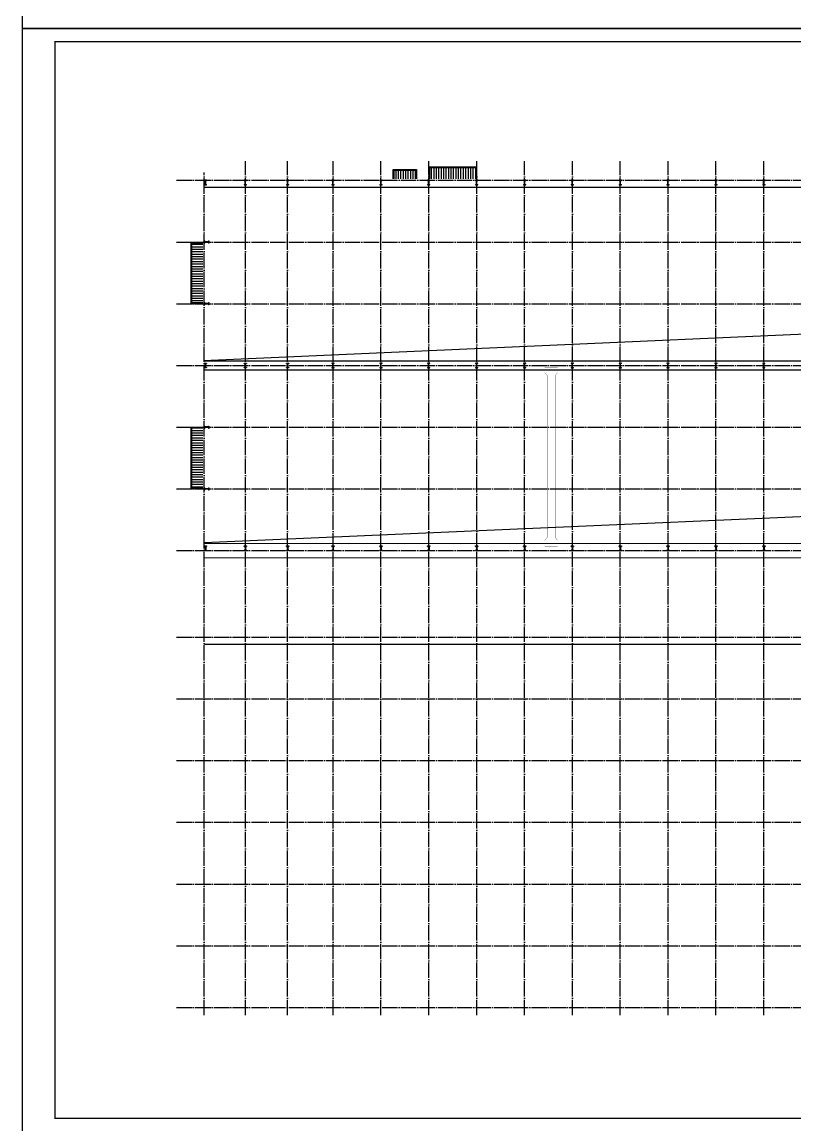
# Model space of a CAD drawing. Extents: x 4150464 to 4450492, y 75142 to 874437.
# Drawn here: x 4248288 to 4348402, y 484326 to 627296 of the extents above; entities that cross this region are included whole.
import ezdxf

# ---------------------------------------------------------------- set-up
doc = ezdxf.new("R2010")
doc.units = 0
doc.header["$LTSCALE"] = 1000
doc.header["$MEASUREMENT"] = 0
doc.linetypes.add('DOTE', pattern=[2.42, 2, -0.2, 0.02, -0.2])
for name, color, linetype in [('3T_BAR', 7, 'Continuous'), ('COLUMN', 7, 'Continuous'), ('DOTE', 8, 'DOTE'), ('PUB_TITLE', 4, 'Continuous'), ('线', 144, 'Continuous'), ('钢柱', 7, 'Continuous'), ('雨棚', 7, 'Continuous')]:
    doc.layers.add(name, color=color, linetype=linetype)
pattern_1 = [(180, (0, 0), (-3e-14, -317.5), [])]

# ---------------------------------------------------------------- blocks, each defined once
blk = doc.blocks.new('A$C23043752')
at = {"layer": 'COLUMN'}
blk.add_hatch(color=256, dxfattribs=at).paths.add_polyline_path([(0, 600), (0, 550), (125, 550), (125, 50), (0, 50), (0, 0), (300, 0), (300, 50), (175, 50), (175, 550), (300, 550), (300, 600)])
for p, q in [((0, 600), (0, 550)), ((300, 600), (0, 600)), ((125, 550), (0, 550)), ((0, 50), (125, 50)), ((0, 50), (0, 0)), ((0, 0), (300, 0)), ((125, 550), (125, 50)), ((175, 550), (175, 50)), ((300, 550), (175, 550)), ((175, 50), (300, 50)), ((300, 550), (300, 600)), ((300, 0), (300, 50))]:
    blk.add_line(p, q, dxfattribs=at)
blk = doc.blocks.new('A$C2E6C69CD')
at = {"layer": 'COLUMN', "xscale": -1, "rotation": 359.9999999999998}
blk.add_blockref('A$C23043752', (300, 0), dxfattribs=at)
blk.add_blockref('A$C23043752', (300, 0), dxfattribs=at)
blk = doc.blocks.new('A$C6F9B7E11')
blk.add_blockref('A$C2E6C69CD', (0, 0))
blk = doc.blocks.new('10')
at = {"layer": 'PUB_TITLE'}
blk.add_lwpolyline([(3429295, -238179), (3631425, -238179), (3631425, -95209), (3429295, -95209)], close=True, dxfattribs=at)

msp = doc.modelspace()

# ---------------------------------------------------------------- hatches: boundary and pattern name
h = msp.add_hatch()
h.set_pattern_fill('ANSI31', color=256, scale=200, angle=45, style=0)
h.set_pattern_definition([(90, (0, 0), (-317.5, 3e-14), [])])
h.paths.add_polyline_path([(4299276, 606979), (4299276, 608079), (4296476, 608079), (4296476, 606979)])
h = msp.add_hatch()
h.set_pattern_fill('ANSI31', color=256, scale=200, angle=45, style=0)
h.set_pattern_definition([(90, (2516983.74, 358915.92), (-317.5, 3e-14), [])])
h.paths.add_polyline_path([(4301076, 608379), (4301076, 606979), (4302576, 606979), (4305576, 606979), (4307076, 606979), (4307076, 608379)])
h = msp.add_hatch()
h.set_pattern_fill('ANSI31', color=256, scale=200, angle=135, style=0)
h.set_pattern_definition(pattern_1)
h.paths.add_polyline_path([(4270296, 590879), (4271696, 590879), (4271696, 593279), (4271696, 596279), (4271696, 598679), (4270296, 598679)])
h = msp.add_hatch()
h.set_pattern_fill('ANSI31', color=256, scale=200, angle=135, style=0)
h.set_pattern_definition(pattern_1)
h.paths.add_polyline_path([(4270296, 566879), (4271696, 566879), (4271696, 569279), (4271696, 572279), (4271696, 574679), (4270296, 574679)])

# ---------------------------------------------------------------- linework, layer by layer
at = {"color": 0}
for p, q in [((4296376, 606979), (4296376, 608179)), ((4296376, 607979), (4296376, 606979)), ((4299376, 607979), (4299376, 606979))]:
    msp.add_line(p, q, dxfattribs=at)
for points in [[(4296376, 606979), (4296376, 608179), (4299376, 608179), (4299376, 606979)], [(4296476, 606979), (4296476, 608079), (4299276, 608079), (4299276, 606979)]]:
    msp.add_lwpolyline(points, dxfattribs=at)
at = {"layer": '3T_BAR', "const_width": 28.8}
msp.add_lwpolyline([(4317111, 559308), (4317668, 559308), (4317668, 560076), (4317350, 560488), (4317350, 581502), (4317668, 581849), (4317668, 582556), (4315982, 582556), (4315982, 581849), (4316300, 581502), (4316300, 560488), (4315982, 560076), (4315982, 559308), (4317131, 559308)], dxfattribs=at)
at = {"layer": 'DOTE'}
for p, q in [((4277226, 498559), (4277226, 609279)), ((4282676, 498559), (4282676, 609279)), ((4288576, 498559), (4288576, 609279)), ((4294776, 498559), (4294776, 609279)), ((4300976, 498559), (4300976, 609279)), ((4307176, 498559), (4307176, 609279)), ((4313376, 498559), (4313376, 609279)), ((4319576, 498559), (4319576, 609279)), ((4325776, 498559), (4325776, 609279)), ((4331976, 498559), (4331976, 609279)), ((4338176, 498559), (4338176, 609279)), ((4344376, 498559), (4344376, 609279)), ((4271896, 498559), (4271896, 607779)), ((4268306, 606779), (4410905, 606779)), ((4268306, 598779), (4410635, 598779)), ((4268306, 590779), (4410635, 590779)), ((4268306, 582779), (4410635, 582779)), ((4268306, 574779), (4410635, 574779)), ((4268306, 566779), (4410635, 566779)), ((4268306, 558779), (4410635, 558779))]:
    msp.add_line(p, q, dxfattribs=at)
at = {"layer": 'DOTE', "linetype": 'DOTE'}
for p, q in [((4268306, 547559), (4410155, 547559)), ((4268306, 539559), (4410155, 539559)), ((4268306, 531559), (4410155, 531559)), ((4268306, 523559), (4410155, 523559)), ((4268306, 515559), (4410155, 515559)), ((4268306, 507559), (4410155, 507559)), ((4268306, 499559), (4410155, 499559))]:
    msp.add_line(p, q, dxfattribs=at)
at = {"layer": 'PUB_TITLE'}
msp.add_lwpolyline([(4248288, 483482), (4450418, 483482), (4450418, 626452), (4248288, 626452)], close=True, dxfattribs=at)
msp.add_lwpolyline([(4248288, 483482), (4450418, 483482), (4450418, 626452), (4248288, 626452)], close=True, dxfattribs=at)
at = {"layer": 'PUB_TITLE', "const_width": 170}
msp.add_lwpolyline([(4252538, 485182), (4448718, 485182), (4448718, 624752), (4252538, 624752)], close=True, dxfattribs=at)
msp.add_lwpolyline([(4252538, 485182), (4448718, 485182), (4448718, 624752), (4252538, 624752)], close=True, dxfattribs=at)
at = {"layer": '线', "color": 30, "linetype": 'DOTE', "const_width": 150}
for points in [[(4406946, 605872), (4271796, 605872)], [(4406946, 583365), (4271796, 583365)], [(4406946, 582194), (4271796, 582194)], [(4406946, 559706), (4271796, 559706)], [(4406946, 557853), (4271796, 557853)], [(4406946, 546633), (4271896, 546633)]]:
    msp.add_lwpolyline(points, dxfattribs=at)
at = {"layer": '线', "color": 251}
for points in [[(4406946, 605872), (4394644, 588804), (4271796, 583384)], [(4406946, 582194), (4394644, 565126), (4271896, 559793)]]:
    msp.add_lwpolyline(points, dxfattribs=at)
at = {"layer": '雨棚'}
for points in [[(4307176, 606979), (4307176, 608479), (4300976, 608479), (4300976, 606979)], [(4307076, 606979), (4307076, 608379), (4301076, 608379), (4301076, 606979)], [(4271696, 590779), (4270196, 590779), (4270196, 598779), (4271696, 598779)], [(4271696, 590879), (4270296, 590879), (4270296, 598679), (4271696, 598679)], [(4271696, 566779), (4270196, 566779), (4270196, 574779), (4271696, 574779)], [(4271696, 566879), (4270296, 566879), (4270296, 574679), (4271696, 574679)]]:
    msp.add_lwpolyline(points, dxfattribs=at)

# ---------------------------------------------------------------- block references
at = {"color": 0}
msp.add_blockref('10', (818992, 864631), dxfattribs=at)
msp.add_blockref('10', (818992, 864631), dxfattribs=at)
at = {"layer": '钢柱', "ltscale": 1000, "xscale": -1, "rotation": 180}
for p in [(4271896, 606779), (4277076, 606779), (4282526, 606779), (4288426, 606779), (4294626, 606779), (4300826, 606779), (4307026, 606779), (4313226, 606779), (4319426, 606779), (4325626, 606779), (4331826, 606779), (4338026, 606779), (4344226, 606779), (4288424, 583079), (4294624, 583079), (4300824, 583079), (4307024, 583079), (4313224, 583079), (4319424, 583079), (4325624, 583079), (4331824, 583079), (4338024, 583079), (4344224, 583079)]:
    msp.add_blockref('A$C6F9B7E11', p, dxfattribs=at)
at = {"layer": '钢柱', "ltscale": 1000}
for p, rotation in [((4271896, 598929), 270), ((4271896, 590929), 270), ((4272196, 583079), 180), ((4277376, 583079), 180), ((4282826, 583079), 180), ((4271896, 574929), 270), ((4271896, 566929), 270)]:
    msp.add_blockref('A$C6F9B7E11', p, dxfattribs=dict(at, rotation=rotation))
for p in [(4271896, 558779), (4277076, 558779), (4282526, 558779), (4288426, 558779), (4294626, 558779), (4300826, 558779), (4307026, 558779), (4313226, 558779), (4319426, 558779), (4325626, 558779), (4331826, 558779), (4338026, 558779), (4344226, 558779)]:
    msp.add_blockref('A$C6F9B7E11', p, dxfattribs=at)

doc.saveas('drawing.dxf')
